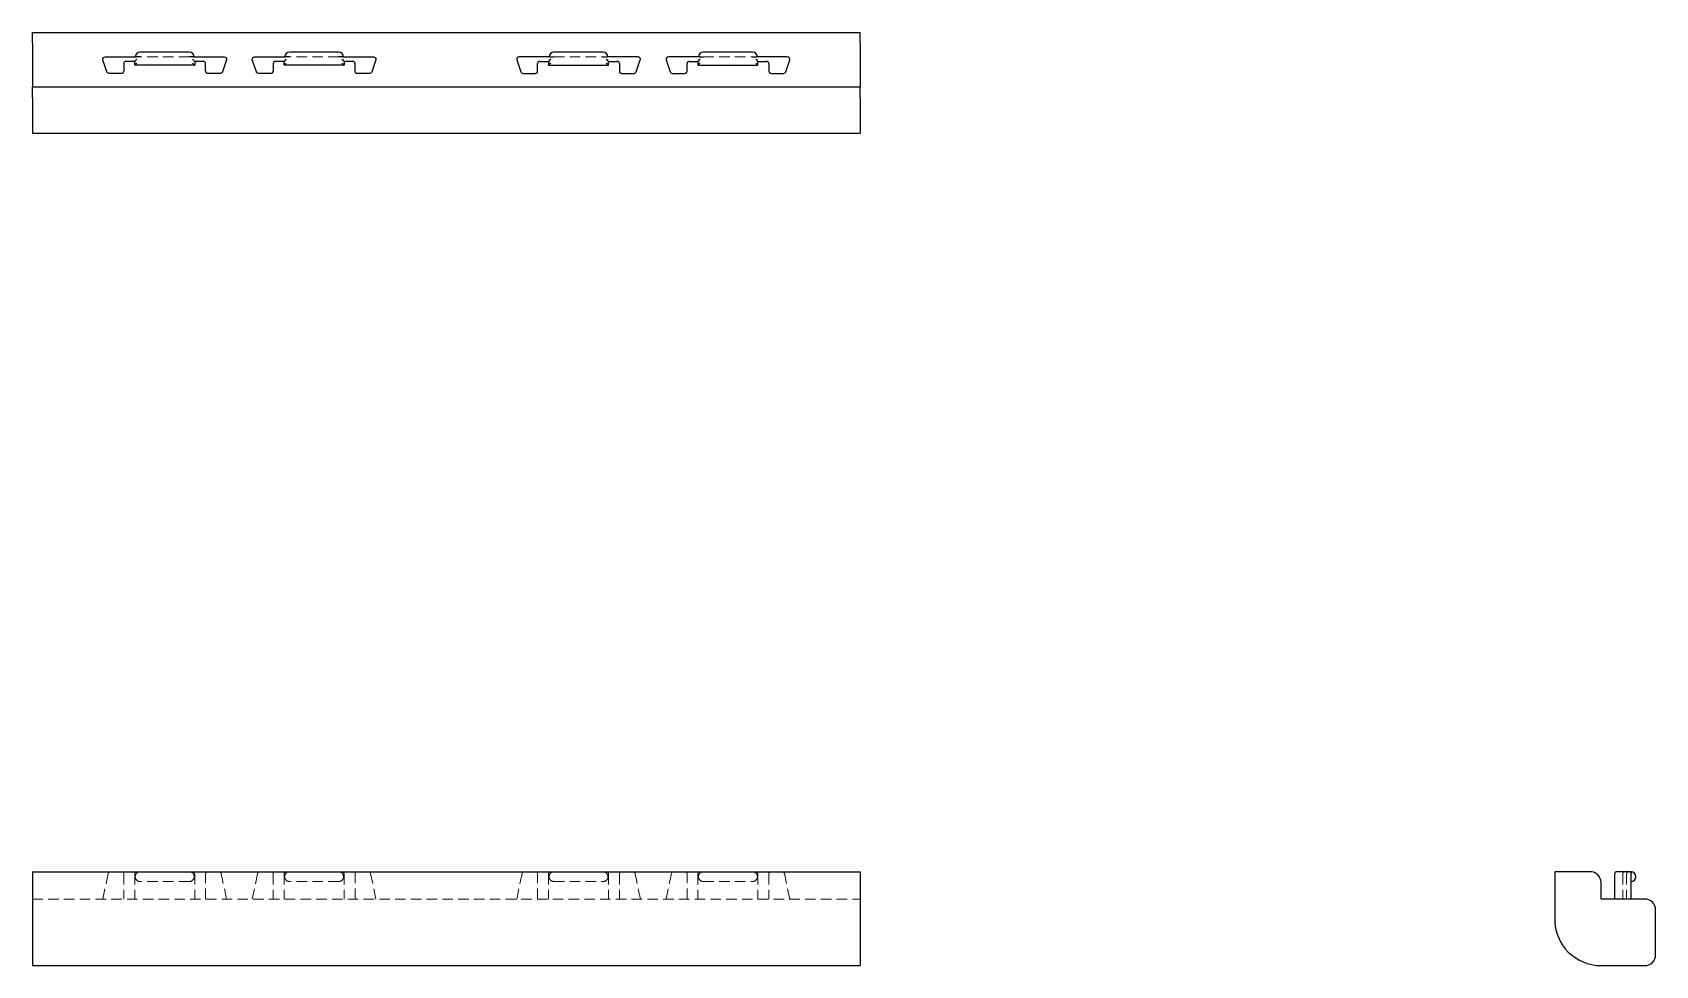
# Model space of a CAD drawing. Header units: millimetres. Extents: x 33 to 229, y 51 to 164.
import ezdxf

# ---------------------------------------------------------------- set-up
doc = ezdxf.new("R2010")
doc.units = ezdxf.units.MM
doc.linetypes.add('HIDDEN', pattern=[1.905, 1.27, -0.635])

msp = doc.modelspace()

# ---------------------------------------------------------------- linework, layer by layer
at = {"color": 7, "linetype": 'Continuous', "lineweight": 25}
for p, q in [((33, 164.09), (133, 164.09)), ((33, 162.78), (33, 164.09)), ((33, 162.78), (33, 157.51)), ((133, 162.78), (133, 164.09)), ((133, 162.78), (133, 157.51)), ((41.77, 161.13), (42.41, 161.13)), ((42.41, 161.13), (45.52, 161.13)), ((51.94, 161.72), (46.01, 161.72)), ((52.43, 161.13), (55.54, 161.13)), ((55.54, 161.13), (56.18, 161.13)), ((59.82, 161.13), (60.46, 161.13)), ((60.46, 161.13), (63.57, 161.13)), ((69.99, 161.72), (64.06, 161.72)), ((70.48, 161.13), (73.59, 161.13)), ((73.59, 161.13), (74.23, 161.13)), ((92.41, 161.13), (91.77, 161.13)), ((95.52, 161.13), (92.41, 161.13)), ((101.94, 161.72), (96.01, 161.72)), ((105.54, 161.13), (102.43, 161.13)), ((106.18, 161.13), (105.54, 161.13)), ((110.46, 161.13), (109.82, 161.13)), ((113.57, 161.13), (110.46, 161.13)), ((119.99, 161.72), (114.06, 161.72)), ((123.59, 161.13), (120.48, 161.13)), ((124.23, 161.13), (123.59, 161.13)), ((42, 159.33), (41.51, 160.78)), ((42.89, 159.15), (42.25, 159.15)), ((43.77, 159.15), (42.89, 159.15)), ((44.03, 160.34), (44.03, 159.42)), ((45.35, 160.6), (44.3, 160.6)), ((45.35, 160.14), (45.35, 160.6)), ((52.6, 160.14), (45.35, 160.14)), ((53.65, 160.6), (52.6, 160.6)), ((52.6, 160.6), (52.6, 160.14)), ((53.92, 159.42), (53.92, 160.34)), ((55.06, 159.15), (54.18, 159.15)), ((55.7, 159.15), (55.06, 159.15)), ((56.44, 160.78), (55.95, 159.33)), ((60.05, 159.33), (59.56, 160.78)), ((60.94, 159.15), (60.3, 159.15)), ((61.82, 159.15), (60.94, 159.15)), ((62.08, 160.34), (62.08, 159.42)), ((63.4, 160.6), (62.35, 160.6)), ((63.4, 160.14), (63.4, 160.6)), ((70.65, 160.14), (63.4, 160.14)), ((71.7, 160.6), (70.65, 160.6)), ((70.65, 160.6), (70.65, 160.14)), ((71.97, 159.42), (71.97, 160.34)), ((73.11, 159.15), (72.23, 159.15)), ((73.75, 159.15), (73.11, 159.15)), ((74.49, 160.78), (74, 159.33)), ((91.51, 160.78), (92, 159.33)), ((92.25, 159.15), (92.89, 159.15)), ((92.89, 159.15), (93.77, 159.15)), ((94.03, 159.42), (94.03, 160.34)), ((94.3, 160.6), (95.35, 160.6)), ((95.35, 160.6), (95.35, 160.14)), ((95.35, 160.14), (102.6, 160.14)), ((102.6, 160.6), (103.65, 160.6)), ((102.6, 160.14), (102.6, 160.6)), ((103.92, 160.34), (103.92, 159.42)), ((104.18, 159.15), (105.06, 159.15)), ((105.06, 159.15), (105.7, 159.15)), ((105.95, 159.33), (106.44, 160.78)), ((109.56, 160.78), (110.05, 159.33)), ((110.3, 159.15), (110.94, 159.15)), ((110.94, 159.15), (111.82, 159.15)), ((112.08, 159.42), (112.08, 160.34)), ((112.35, 160.6), (113.4, 160.6)), ((113.4, 160.6), (113.4, 160.14)), ((113.4, 160.14), (120.65, 160.14)), ((120.65, 160.6), (121.7, 160.6)), ((120.65, 160.14), (120.65, 160.6)), ((121.97, 160.34), (121.97, 159.42)), ((122.23, 159.15), (123.11, 159.15)), ((123.11, 159.15), (123.75, 159.15)), ((124, 159.33), (124.49, 160.78)), ((33, 157.51), (133, 157.51)), ((33, 156.19), (33, 157.51)), ((133, 156.19), (133, 157.51)), ((33, 156.19), (33, 151.91)), ((133, 156.19), (133, 151.91)), ((33, 151.91), (133, 151.91)), ((33, 62.66), (133, 62.66)), ((33, 62.66), (33, 56.93)), ((133, 62.66), (133, 56.93)), ((216.91, 62.66), (216.91, 56.93)), ((221.19, 62.66), (216.91, 62.66)), ((222.51, 59.37), (222.51, 61.35)), ((224.15, 62.4), (224.15, 59.37)), ((225.87, 62.66), (224.42, 62.66)), ((226.13, 62.66), (226.04, 62.66)), ((226.13, 59.37), (226.13, 62.4)), ((227.78, 59.37), (222.51, 59.37)), ((33, 56.93), (33, 51.33)), ((133, 56.93), (133, 51.33)), ((229.09, 52.65), (229.09, 58.05)), ((33, 51.33), (133, 51.33)), ((222.51, 51.33), (227.78, 51.33))]:
    msp.add_line(p, q, dxfattribs=at)
at = {"color": 7, "linetype": 'HIDDEN', "lineweight": 18}
for p, q in [((51.94, 161.13), (46.01, 161.13)), ((69.99, 161.13), (64.06, 161.13)), ((96.01, 161.13), (101.94, 161.13)), ((114.06, 161.13), (119.99, 161.13)), ((42.15, 62.46), (41.5, 59.37)), ((44.03, 62.4), (44.03, 59.37)), ((45.35, 62.4), (45.35, 59.37)), ((51.94, 61.48), (46.01, 61.48)), ((52.6, 62.4), (52.6, 59.37)), ((53.92, 59.37), (53.92, 62.4)), ((56.45, 59.37), (55.8, 62.46)), ((60.2, 62.46), (59.55, 59.37)), ((62.08, 62.4), (62.08, 59.37)), ((63.4, 62.4), (63.4, 59.37)), ((69.99, 61.48), (64.06, 61.48)), ((70.65, 62.4), (70.65, 59.37)), ((71.97, 59.37), (71.97, 62.4)), ((74.5, 59.37), (73.85, 62.46)), ((92.15, 62.46), (91.5, 59.37)), ((94.03, 59.37), (94.03, 62.4)), ((95.35, 62.4), (95.35, 59.37)), ((96.01, 61.48), (101.94, 61.48)), ((102.6, 62.4), (102.6, 59.37)), ((103.92, 62.4), (103.92, 59.37)), ((106.45, 59.37), (105.8, 62.46)), ((110.2, 62.46), (109.55, 59.37)), ((112.08, 59.37), (112.08, 62.4)), ((113.4, 62.4), (113.4, 59.37)), ((114.06, 61.48), (119.99, 61.48)), ((120.65, 62.4), (120.65, 59.37)), ((121.97, 62.4), (121.97, 59.37)), ((124.5, 59.37), (123.85, 62.46)), ((225.14, 62.4), (225.14, 59.37)), ((225.6, 62.4), (225.6, 59.37)), ((226.13, 62.4), (226.13, 62.42)), ((33, 59.37), (133, 59.37))]:
    msp.add_line(p, q, dxfattribs=at)
at = {"color": 7, "linetype": 'Continuous', "lineweight": 25}
for centre, radius, start, end in [((46.01, 161.13), 0.593, 90, 180), ((51.94, 161.13), 0.593, 0, 90), ((64.06, 161.13), 0.593, 90, 180), ((69.99, 161.13), 0.593, 0, 90), ((96.01, 161.13), 0.593, 90, 180), ((101.94, 161.13), 0.593, 0, 90), ((114.06, 161.13), 0.593, 90, 180), ((119.99, 161.13), 0.593, 0, 90), ((43.77, 159.42), 0.264, 270, 0), ((44.3, 160.34), 0.264, 90, 180), ((53.65, 160.34), 0.264, 0, 90), ((54.18, 159.42), 0.264, 180, 270), ((61.82, 159.42), 0.264, 270, 0), ((62.35, 160.34), 0.264, 90, 180), ((71.7, 160.34), 0.264, 0, 90), ((72.23, 159.42), 0.264, 180, 270), ((93.77, 159.42), 0.264, 270, 0), ((94.3, 160.34), 0.264, 90, 180), ((103.65, 160.34), 0.264, 0, 90), ((104.18, 159.42), 0.264, 180, 270), ((111.82, 159.42), 0.264, 270, 0), ((112.35, 160.34), 0.264, 90, 180), ((121.7, 160.34), 0.264, 0, 90), ((122.23, 159.42), 0.264, 180, 270), ((221.19, 61.35), 1.32, 0, 90), ((224.42, 62.4), 0.264, 90, 180), ((225.87, 62.4), 0.264, 0, 90), ((226.13, 62.07), 0.593, 270, 90), ((227.78, 58.05), 1.32, 0, 90), ((222.51, 56.93), 5.6, 180, 270), ((227.78, 52.65), 1.32, 270, 0)]:
    msp.add_arc(centre, radius, start, end, dxfattribs=at)
at = {"color": 7, "linetype": 'HIDDEN', "lineweight": 18}
for centre, radius, start, end in [((42.41, 62.4), 0.264, 90, 168.0953), ((43.77, 62.4), 0.264, 0, 90), ((46.01, 62.07), 0.593, 146.251, 270), ((51.94, 62.07), 0.593, 270, 33.749), ((54.18, 62.4), 0.264, 90, 180), ((55.54, 62.4), 0.264, 11.9047, 90), ((60.46, 62.4), 0.264, 90, 168.0953), ((61.82, 62.4), 0.264, 0, 90), ((64.06, 62.07), 0.593, 146.251, 270), ((69.99, 62.07), 0.593, 270, 33.749), ((72.23, 62.4), 0.264, 90, 180), ((73.59, 62.4), 0.264, 11.9047, 90), ((92.41, 62.4), 0.264, 90, 168.0953), ((93.77, 62.4), 0.264, 0, 90), ((96.01, 62.07), 0.593, 146.251, 270), ((101.94, 62.07), 0.593, 270, 33.749), ((104.18, 62.4), 0.264, 90, 180), ((105.54, 62.4), 0.264, 11.9047, 90), ((110.46, 62.4), 0.264, 90, 168.0953), ((111.82, 62.4), 0.264, 0, 90), ((114.06, 62.07), 0.593, 146.251, 270), ((119.99, 62.07), 0.593, 270, 33.749), ((122.23, 62.4), 0.264, 90, 180), ((123.59, 62.4), 0.264, 11.9047, 90), ((225.87, 62.4), 0.264, 90, 180)]:
    msp.add_arc(centre, radius, start, end, dxfattribs=at)
at = {"color": 7, "linetype": 'Continuous', "lineweight": 25}
for points, knots in [([(41.5, 160.87), (41.5, 160.93), (41.53, 161), (41.63, 161.1), (41.71, 161.13), (41.77, 161.13)], [0, 0, 0, 0, 0.5, 0.5, 1, 1, 1, 1]), ([(45.62, 160.87), (45.55, 160.8), (45.48, 160.73), (45.4, 160.65), (45.38, 160.63), (45.36, 160.61), (45.35, 160.6), (45.35, 160.6)], [0, 0, 0, 0, 0.5, 0.5, 0.75, 0.75, 1, 1, 1, 1]), ([(46.01, 161.13), (45.95, 161.13), (45.88, 161.13), (45.77, 161.13), (45.72, 161.13), (45.59, 161.13), (45.55, 161.13), (45.52, 161.13)], [0, 0, 0, 0, 0.25, 0.25, 0.5, 0.5, 1, 1, 1, 1]), ([(52.43, 161.13), (52.4, 161.13), (52.36, 161.13), (52.23, 161.13), (52.18, 161.13), (52.07, 161.13), (52, 161.13), (51.94, 161.13)], [0, 0, 0, 0, 0.5, 0.5, 0.75, 0.75, 1, 1, 1, 1]), ([(52.33, 160.87), (52.4, 160.8), (52.47, 160.73), (52.55, 160.65), (52.57, 160.63), (52.59, 160.61), (52.6, 160.6), (52.6, 160.6)], [0, 0, 0, 0, 0.5, 0.5, 0.75, 0.75, 1, 1, 1, 1]), ([(56.18, 161.13), (56.24, 161.13), (56.32, 161.1), (56.42, 161), (56.45, 160.93), (56.45, 160.87)], [0, 0, 0, 0, 0.5, 0.5, 1, 1, 1, 1]), ([(59.55, 160.87), (59.55, 160.93), (59.58, 161), (59.68, 161.1), (59.76, 161.13), (59.82, 161.13)], [0, 0, 0, 0, 0.5, 0.5, 1, 1, 1, 1]), ([(63.67, 160.87), (63.6, 160.8), (63.53, 160.73), (63.45, 160.65), (63.43, 160.63), (63.41, 160.61), (63.4, 160.6), (63.4, 160.6)], [0, 0, 0, 0, 0.5, 0.5, 0.75, 0.75, 1, 1, 1, 1]), ([(64.06, 161.13), (64, 161.13), (63.93, 161.13), (63.82, 161.13), (63.77, 161.13), (63.64, 161.13), (63.6, 161.13), (63.57, 161.13)], [0, 0, 0, 0, 0.25, 0.25, 0.5, 0.5, 1, 1, 1, 1]), ([(70.48, 161.13), (70.45, 161.13), (70.41, 161.13), (70.28, 161.13), (70.23, 161.13), (70.12, 161.13), (70.05, 161.13), (69.99, 161.13)], [0, 0, 0, 0, 0.5, 0.5, 0.75, 0.75, 1, 1, 1, 1]), ([(70.38, 160.87), (70.45, 160.8), (70.52, 160.73), (70.6, 160.65), (70.62, 160.63), (70.64, 160.61), (70.65, 160.6), (70.65, 160.6)], [0, 0, 0, 0, 0.5, 0.5, 0.75, 0.75, 1, 1, 1, 1]), ([(74.23, 161.13), (74.29, 161.13), (74.37, 161.1), (74.47, 161), (74.5, 160.93), (74.5, 160.87)], [0, 0, 0, 0, 0.5, 0.5, 1, 1, 1, 1]), ([(91.77, 161.13), (91.71, 161.13), (91.63, 161.1), (91.53, 161), (91.5, 160.93), (91.5, 160.87)], [0, 0, 0, 0, 0.5, 0.5, 1, 1, 1, 1]), ([(95.62, 160.87), (95.55, 160.8), (95.48, 160.73), (95.4, 160.65), (95.38, 160.63), (95.36, 160.61), (95.35, 160.6), (95.35, 160.6)], [0, 0, 0, 0, 0.5, 0.5, 0.75, 0.75, 1, 1, 1, 1]), ([(95.52, 161.13), (95.57, 161.13), (95.65, 161.13), (95.82, 161.13), (95.91, 161.13), (96.01, 161.13)], [0, 0, 0, 0, 0.5, 0.5, 1, 1, 1, 1]), ([(101.94, 161.13), (102.04, 161.13), (102.13, 161.13), (102.3, 161.13), (102.38, 161.13), (102.43, 161.13)], [0, 0, 0, 0, 0.5, 0.5, 1, 1, 1, 1]), ([(102.33, 160.87), (102.4, 160.8), (102.47, 160.73), (102.55, 160.65), (102.57, 160.63), (102.59, 160.61), (102.6, 160.6), (102.6, 160.6)], [0, 0, 0, 0, 0.5, 0.5, 0.75, 0.75, 1, 1, 1, 1]), ([(106.45, 160.87), (106.45, 160.93), (106.42, 161), (106.32, 161.1), (106.24, 161.13), (106.18, 161.13)], [0, 0, 0, 0, 0.5, 0.5, 1, 1, 1, 1]), ([(109.82, 161.13), (109.76, 161.13), (109.68, 161.1), (109.58, 161), (109.55, 160.93), (109.55, 160.87)], [0, 0, 0, 0, 0.5, 0.5, 1, 1, 1, 1]), ([(113.67, 160.87), (113.6, 160.8), (113.53, 160.73), (113.45, 160.65), (113.43, 160.63), (113.41, 160.61), (113.4, 160.6), (113.4, 160.6)], [0, 0, 0, 0, 0.5, 0.5, 0.75, 0.75, 1, 1, 1, 1]), ([(113.57, 161.13), (113.62, 161.13), (113.7, 161.13), (113.87, 161.13), (113.96, 161.13), (114.06, 161.13)], [0, 0, 0, 0, 0.5, 0.5, 1, 1, 1, 1]), ([(119.99, 161.13), (120.09, 161.13), (120.18, 161.13), (120.35, 161.13), (120.43, 161.13), (120.48, 161.13)], [0, 0, 0, 0, 0.5, 0.5, 1, 1, 1, 1]), ([(120.38, 160.87), (120.45, 160.8), (120.52, 160.73), (120.6, 160.65), (120.62, 160.63), (120.64, 160.61), (120.65, 160.6), (120.65, 160.6)], [0, 0, 0, 0, 0.5, 0.5, 0.75, 0.75, 1, 1, 1, 1]), ([(124.5, 160.87), (124.5, 160.93), (124.47, 161), (124.37, 161.1), (124.29, 161.13), (124.23, 161.13)], [0, 0, 0, 0, 0.5, 0.5, 1, 1, 1, 1]), ([(42.25, 159.15), (42.2, 159.15), (42.14, 159.17), (42.05, 159.24), (42.01, 159.29), (42, 159.33)], [0, 0, 0, 0, 0.5, 0.5, 1, 1, 1, 1]), ([(45.62, 160.4), (45.55, 160.34), (45.48, 160.27), (45.4, 160.19), (45.38, 160.17), (45.36, 160.15), (45.35, 160.14), (45.35, 160.14)], [0, 0, 0, 0, 0.5, 0.5, 0.75, 0.75, 1, 1, 1, 1]), ([(52.33, 160.4), (52.4, 160.34), (52.47, 160.27), (52.55, 160.19), (52.57, 160.17), (52.59, 160.15), (52.6, 160.14), (52.6, 160.14)], [0, 0, 0, 0, 0.5, 0.5, 0.75, 0.75, 1, 1, 1, 1]), ([(55.95, 159.33), (55.94, 159.29), (55.9, 159.24), (55.81, 159.17), (55.75, 159.15), (55.7, 159.15)], [0, 0, 0, 0, 0.5, 0.5, 1, 1, 1, 1]), ([(60.3, 159.15), (60.25, 159.15), (60.19, 159.17), (60.1, 159.24), (60.06, 159.29), (60.05, 159.33)], [0, 0, 0, 0, 0.5, 0.5, 1, 1, 1, 1]), ([(63.67, 160.4), (63.6, 160.34), (63.53, 160.27), (63.45, 160.19), (63.43, 160.17), (63.41, 160.15), (63.4, 160.14), (63.4, 160.14)], [0, 0, 0, 0, 0.5, 0.5, 0.75, 0.75, 1, 1, 1, 1]), ([(70.38, 160.4), (70.45, 160.34), (70.52, 160.27), (70.6, 160.19), (70.62, 160.17), (70.64, 160.15), (70.65, 160.14), (70.65, 160.14)], [0, 0, 0, 0, 0.5, 0.5, 0.75, 0.75, 1, 1, 1, 1]), ([(74, 159.33), (73.99, 159.29), (73.95, 159.24), (73.86, 159.17), (73.8, 159.15), (73.75, 159.15)], [0, 0, 0, 0, 0.5, 0.5, 1, 1, 1, 1]), ([(92, 159.33), (92.01, 159.29), (92.05, 159.24), (92.14, 159.17), (92.2, 159.15), (92.25, 159.15)], [0, 0, 0, 0, 0.5, 0.5, 1, 1, 1, 1]), ([(95.62, 160.4), (95.55, 160.34), (95.48, 160.27), (95.4, 160.19), (95.38, 160.17), (95.36, 160.15), (95.35, 160.14), (95.35, 160.14)], [0, 0, 0, 0, 0.5, 0.5, 0.75, 0.75, 1, 1, 1, 1]), ([(102.33, 160.4), (102.4, 160.34), (102.47, 160.27), (102.55, 160.19), (102.57, 160.17), (102.59, 160.15), (102.6, 160.14), (102.6, 160.14)], [0, 0, 0, 0, 0.5, 0.5, 0.75, 0.75, 1, 1, 1, 1]), ([(105.7, 159.15), (105.75, 159.15), (105.81, 159.17), (105.9, 159.24), (105.94, 159.29), (105.95, 159.33)], [0, 0, 0, 0, 0.5, 0.5, 1, 1, 1, 1]), ([(110.05, 159.33), (110.06, 159.29), (110.1, 159.24), (110.19, 159.17), (110.25, 159.15), (110.3, 159.15)], [0, 0, 0, 0, 0.5, 0.5, 1, 1, 1, 1]), ([(113.67, 160.4), (113.6, 160.34), (113.53, 160.27), (113.45, 160.19), (113.43, 160.17), (113.41, 160.15), (113.4, 160.14), (113.4, 160.14)], [0, 0, 0, 0, 0.5, 0.5, 0.75, 0.75, 1, 1, 1, 1]), ([(120.38, 160.4), (120.45, 160.34), (120.52, 160.27), (120.6, 160.19), (120.62, 160.17), (120.64, 160.15), (120.65, 160.14), (120.65, 160.14)], [0, 0, 0, 0, 0.5, 0.5, 0.75, 0.75, 1, 1, 1, 1]), ([(123.75, 159.15), (123.8, 159.15), (123.86, 159.17), (123.95, 159.24), (123.99, 159.29), (124, 159.33)], [0, 0, 0, 0, 0.5, 0.5, 1, 1, 1, 1]), ([(226.13, 62.66), (226.13, 62.66), (226.13, 62.65), (226.13, 62.6), (226.13, 62.53), (226.13, 62.46), (226.13, 62.44)], [0, 0, 0, 0, 0.272954, 0.545909, 0.818863, 1, 1, 1, 1])]:
    msp.add_open_spline(points, degree=3, knots=knots, dxfattribs=at)
for points in [[(41.51, 160.78), (41.51, 160.81), (41.5, 160.84), (41.5, 160.87)], [(56.45, 160.87), (56.45, 160.84), (56.44, 160.81), (56.44, 160.78)], [(59.56, 160.78), (59.56, 160.81), (59.55, 160.84), (59.55, 160.87)], [(74.5, 160.87), (74.5, 160.84), (74.49, 160.81), (74.49, 160.78)], [(91.5, 160.87), (91.5, 160.84), (91.51, 160.81), (91.51, 160.78)], [(106.44, 160.78), (106.44, 160.81), (106.45, 160.84), (106.45, 160.87)], [(109.55, 160.87), (109.55, 160.84), (109.56, 160.81), (109.56, 160.78)], [(124.49, 160.78), (124.49, 160.81), (124.5, 160.84), (124.5, 160.87)]]:
    msp.add_open_spline(points, degree=3, dxfattribs=at)
at = {"color": 7, "linetype": 'HIDDEN', "lineweight": 18}
for points, knots in [([(45.62, 62.66), (45.55, 62.66), (45.48, 62.64), (45.4, 62.56), (45.38, 62.53), (45.36, 62.47), (45.35, 62.43), (45.35, 62.4)], [0, 0, 0, 0, 0.5, 0.5, 0.75, 0.75, 1, 1, 1, 1]), ([(46.01, 62.66), (45.95, 62.66), (45.88, 62.65), (45.77, 62.62), (45.72, 62.59), (45.59, 62.51), (45.55, 62.45), (45.52, 62.4)], [0, 0, 0, 0, 0.25, 0.25, 0.5, 0.5, 1, 1, 1, 1]), ([(52.43, 62.4), (52.4, 62.45), (52.36, 62.51), (52.23, 62.59), (52.18, 62.62), (52.07, 62.65), (52, 62.66), (51.94, 62.66)], [0, 0, 0, 0, 0.5, 0.5, 0.75, 0.75, 1, 1, 1, 1]), ([(52.33, 62.66), (52.4, 62.66), (52.47, 62.64), (52.55, 62.56), (52.57, 62.53), (52.59, 62.47), (52.6, 62.43), (52.6, 62.4)], [0, 0, 0, 0, 0.5, 0.5, 0.75, 0.75, 1, 1, 1, 1]), ([(63.67, 62.66), (63.6, 62.66), (63.53, 62.64), (63.45, 62.56), (63.43, 62.53), (63.41, 62.47), (63.4, 62.43), (63.4, 62.4)], [0, 0, 0, 0, 0.5, 0.5, 0.75, 0.75, 1, 1, 1, 1]), ([(64.06, 62.66), (64, 62.66), (63.93, 62.65), (63.82, 62.62), (63.77, 62.59), (63.64, 62.51), (63.6, 62.45), (63.57, 62.4)], [0, 0, 0, 0, 0.25, 0.25, 0.5, 0.5, 1, 1, 1, 1]), ([(70.48, 62.4), (70.45, 62.45), (70.41, 62.51), (70.28, 62.59), (70.23, 62.62), (70.12, 62.65), (70.05, 62.66), (69.99, 62.66)], [0, 0, 0, 0, 0.5, 0.5, 0.75, 0.75, 1, 1, 1, 1]), ([(70.38, 62.66), (70.45, 62.66), (70.52, 62.64), (70.6, 62.56), (70.62, 62.53), (70.64, 62.47), (70.65, 62.43), (70.65, 62.4)], [0, 0, 0, 0, 0.5, 0.5, 0.75, 0.75, 1, 1, 1, 1]), ([(95.62, 62.66), (95.55, 62.66), (95.48, 62.64), (95.4, 62.56), (95.38, 62.53), (95.36, 62.47), (95.35, 62.43), (95.35, 62.4)], [0, 0, 0, 0, 0.5, 0.5, 0.75, 0.75, 1, 1, 1, 1]), ([(95.52, 62.4), (95.57, 62.48), (95.65, 62.55), (95.82, 62.64), (95.91, 62.66), (96.01, 62.66)], [0, 0, 0, 0, 0.5, 0.5, 1, 1, 1, 1]), ([(101.94, 62.66), (102.04, 62.66), (102.13, 62.64), (102.3, 62.55), (102.38, 62.48), (102.43, 62.4)], [0, 0, 0, 0, 0.5, 0.5, 1, 1, 1, 1]), ([(102.33, 62.66), (102.4, 62.66), (102.47, 62.64), (102.55, 62.56), (102.57, 62.53), (102.59, 62.47), (102.6, 62.43), (102.6, 62.4)], [0, 0, 0, 0, 0.5, 0.5, 0.75, 0.75, 1, 1, 1, 1]), ([(113.67, 62.66), (113.6, 62.66), (113.53, 62.64), (113.45, 62.56), (113.43, 62.53), (113.41, 62.47), (113.4, 62.43), (113.4, 62.4)], [0, 0, 0, 0, 0.5, 0.5, 0.75, 0.75, 1, 1, 1, 1]), ([(113.57, 62.4), (113.62, 62.48), (113.7, 62.55), (113.87, 62.64), (113.96, 62.66), (114.06, 62.66)], [0, 0, 0, 0, 0.5, 0.5, 1, 1, 1, 1]), ([(119.99, 62.66), (120.09, 62.66), (120.18, 62.64), (120.35, 62.55), (120.43, 62.48), (120.48, 62.4)], [0, 0, 0, 0, 0.5, 0.5, 1, 1, 1, 1]), ([(120.38, 62.66), (120.45, 62.66), (120.52, 62.64), (120.6, 62.56), (120.62, 62.53), (120.64, 62.47), (120.65, 62.43), (120.65, 62.4)], [0, 0, 0, 0, 0.5, 0.5, 0.75, 0.75, 1, 1, 1, 1]), ([(225.4, 62.66), (225.34, 62.66), (225.27, 62.64), (225.19, 62.56), (225.17, 62.53), (225.15, 62.47), (225.14, 62.43), (225.14, 62.4)], [0, 0, 0, 0, 0.5, 0.5, 0.75, 0.75, 1, 1, 1, 1])]:
    msp.add_open_spline(points, degree=3, knots=knots, dxfattribs=at)

doc.saveas('drawing.dxf')
